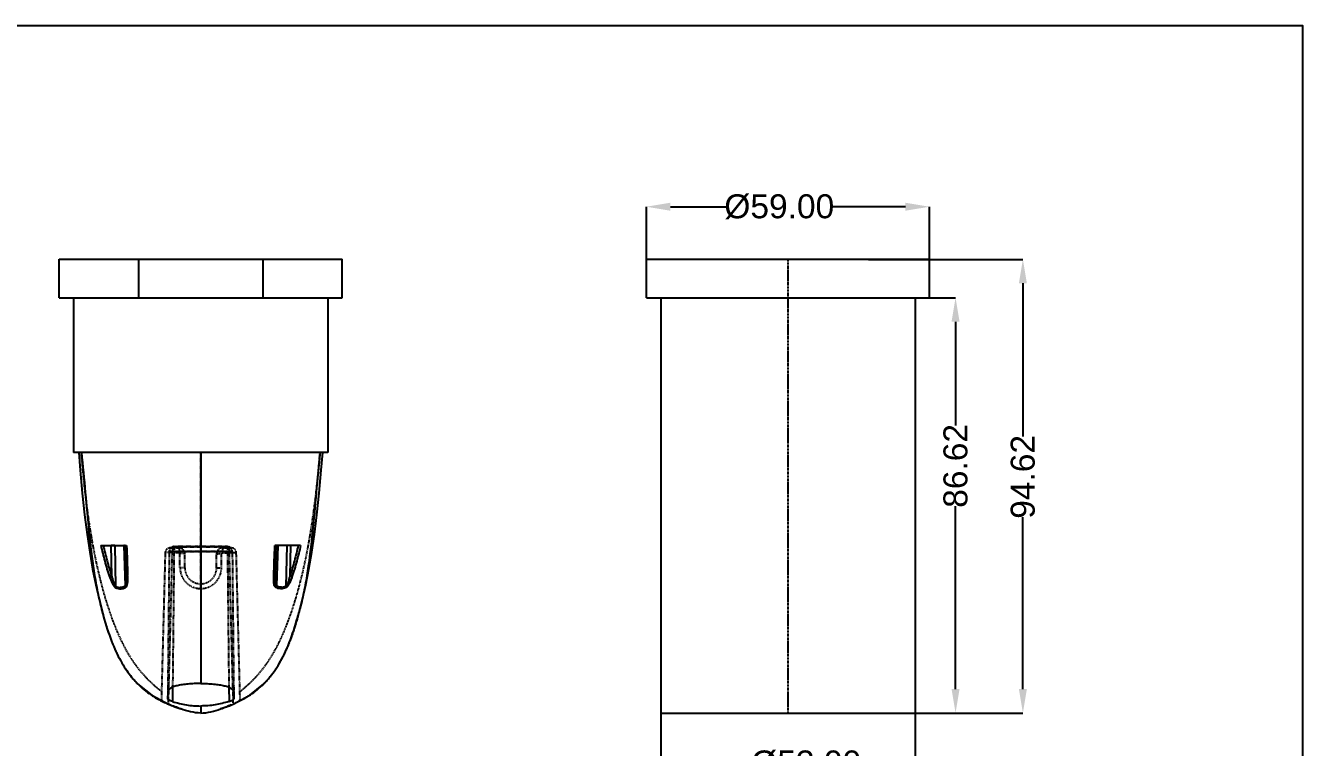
# Model space of a CAD drawing. Header units: millimetres. Extents: x 2617 to 3024, y 1470 to 1771.
# Drawn here: x 2757.8 to 3024, y 1620.3 to 1770.8 of the extents above; entities that cross this region are included whole.
import ezdxf

# ---------------------------------------------------------------- set-up
doc = ezdxf.new("R2010")
doc.units = ezdxf.units.MM
doc.linetypes.add('CENTER', pattern=[0.6, 0.375, -0.075, 0.075, -0.075])
doc.linetypes.add('HIDDEN', pattern=[0.2, 0.1, -0.1])
doc.layers.add('DEFAULT_2', color=8, linetype='HIDDEN')
doc.styles.get("Standard").update_dxf_attribs({"font": 'arial.ttf'})
doc.dimstyles.get("Standard").update_dxf_attribs({"dimtxt": 0.18, "dimasz": 0.18, "dimexe": 0.18, "dimexo": 0.0625, "dimgap": 0.09, "dimtad": 0, "dimtih": 1, "dimtoh": 1, "dimzin": 0, "dimdsep": 46, "dimtxsty": 'Standard', "dimcen": 0.09, "dimadec": 0, "dimazin": 0, "dimtfac": 1, "dimtofl": 0, "dimtmove": 0, "dimatfit": 3, "dimfxl": 0, "dimtolj": 1, "dimtzin": 0, "dimarcsym": 0})

# ---------------------------------------------------------------- blocks, each defined once
blk = doc.blocks.new('*D24')
at = {"color": 4, "lineweight": -2, "transparency": 16777216}
for p, q in [((2890.2, 1640.23), (2890.2, 1617.03)), ((2943.2, 1640.23), (2943.2, 1617.03)), ((2895.2, 1617.03), (2909.37, 1617.03)), ((2938.2, 1617.03), (2931.66, 1617.03))]:
    blk.add_line(p, q, dxfattribs=at)
at = {"color": 4, "transparency": 16777216}
for points in [[(2895.2, 1617.86), (2895.2, 1616.2), (2890.2, 1617.03)], [(2938.2, 1617.86), (2938.2, 1616.2), (2943.2, 1617.03)]]:
    blk.add_solid(points, dxfattribs=at)
at = {"layer": 'Defpoints', "color": 0, "transparency": 16777216}
for p in [(2890.2, 1640.23), (2943.2, 1640.23), (2890.2, 1617.03)]:
    blk.add_point(p, dxfattribs=at)
at = {"color": 6, "transparency": 16777216, "insert": (2920.51, 1617.03), "char_height": 5, "attachment_point": 5}
blk.add_mtext('\\A1;%%c53.00', dxfattribs=at)
blk = doc.blocks.new('*D25')
at = {"color": 4, "lineweight": -2, "transparency": 16777216}
for p, q in [((2929.45, 1714.06), (2951.65, 1714.06)), ((2951.65, 1709.06), (2951.65, 1687.4)), ((2951.65, 1632.44), (2951.65, 1670.57)), ((2929.45, 1627.44), (2951.65, 1627.44))]:
    blk.add_line(p, q, dxfattribs=at)
at = {"color": 4, "transparency": 16777216}
for points in [[(2950.81, 1709.06), (2952.48, 1709.06), (2951.65, 1714.06)], [(2950.81, 1632.44), (2952.48, 1632.44), (2951.65, 1627.44)]]:
    blk.add_solid(points, dxfattribs=at)
at = {"layer": 'Defpoints', "color": 0, "transparency": 16777216}
for p in [(2929.45, 1714.06), (2951.65, 1714.06), (2929.45, 1627.44)]:
    blk.add_point(p, dxfattribs=at)
at = {"color": 6, "transparency": 16777216, "insert": (2951.65, 1678.98), "char_height": 5, "attachment_point": 5, "rotation": 90}
blk.add_mtext('\\A1;86.62', dxfattribs=at)
blk = doc.blocks.new('*D26')
at = {"color": 4, "lineweight": -2, "transparency": 16777216}
for p, q in [((2933.53, 1722.06), (2965.68, 1722.06)), ((2965.68, 1717.06), (2965.68, 1685.1)), ((2965.68, 1632.44), (2965.68, 1668.28)), ((2929.45, 1627.44), (2965.68, 1627.44))]:
    blk.add_line(p, q, dxfattribs=at)
at = {"color": 4, "transparency": 16777216}
for points in [[(2964.85, 1717.06), (2966.51, 1717.06), (2965.68, 1722.06)], [(2964.85, 1632.44), (2966.51, 1632.44), (2965.68, 1627.44)]]:
    blk.add_solid(points, dxfattribs=at)
at = {"layer": 'Defpoints', "color": 0, "transparency": 16777216}
for p in [(2933.53, 1722.06), (2929.45, 1627.44), (2965.68, 1627.44)]:
    blk.add_point(p, dxfattribs=at)
at = {"color": 6, "transparency": 16777216, "insert": (2965.68, 1676.69), "char_height": 5, "attachment_point": 5, "rotation": 90}
blk.add_mtext('\\A1;94.62', dxfattribs=at)
blk = doc.blocks.new('*D27')
at = {"color": 4, "lineweight": -2, "transparency": 16777216}
for p, q in [((2887.2, 1718.06), (2887.2, 1733.03)), ((2892.2, 1733.03), (2903.75, 1733.03)), ((2941.2, 1733.03), (2926.05, 1733.03)), ((2946.2, 1718.06), (2946.2, 1733.03))]:
    blk.add_line(p, q, dxfattribs=at)
at = {"color": 4, "transparency": 16777216}
for points in [[(2892.2, 1733.87), (2892.2, 1732.2), (2887.2, 1733.03)], [(2941.2, 1733.87), (2941.2, 1732.2), (2946.2, 1733.03)]]:
    blk.add_solid(points, dxfattribs=at)
at = {"layer": 'Defpoints', "color": 0, "transparency": 16777216}
for p in [(2887.2, 1733.03), (2887.2, 1718.06), (2946.2, 1718.06)]:
    blk.add_point(p, dxfattribs=at)
at = {"color": 6, "transparency": 16777216, "insert": (2914.9, 1733.03), "char_height": 5, "attachment_point": 5}
blk.add_mtext('\\A1;%%c59.00', dxfattribs=at)

msp = doc.modelspace()

# ---------------------------------------------------------------- linework, layer by layer
at = {"color": 7, "linetype": 'Continuous'}
for p, q in [((2764.8, 1714.062), (2764.8, 1722.062)), ((2764.801, 1722.062), (2823.8, 1722.062)), ((2781.339, 1722.062), (2781.339, 1714.062)), ((2807.262, 1722.062), (2807.262, 1714.062)), ((2823.8, 1714.062), (2823.8, 1722.062)), ((2887.2, 1714.062), (2887.2, 1722.062)), ((2887.2, 1722.062), (2946.199, 1722.062)), ((2946.2, 1714.062), (2946.2, 1722.062)), ((2764.801, 1714.062), (2823.799, 1714.062)), ((2767.8, 1714.062), (2767.8, 1681.782)), ((2820.8, 1714.062), (2820.8, 1681.782)), ((2887.201, 1714.062), (2946.199, 1714.062)), ((2890.2, 1714.062), (2890.2, 1627.438)), ((2943.2, 1714.062), (2943.2, 1627.438)), ((2820.8, 1681.782), (2767.8, 1681.782)), ((2794.3, 1681.782), (2794.3, 1633.589)), ((2775.405, 1662.365), (2775.558, 1662.364)), ((2775.558, 1662.364), (2776.354, 1662.36)), ((2775.567, 1662.374), (2775.718, 1656.084)), ((2776.354, 1662.36), (2776.499, 1662.359)), ((2776.362, 1662.372), (2776.566, 1653.821)), ((2778.225, 1662.352), (2778.562, 1662.351)), ((2778.239, 1662.363), (2778.533, 1653.931)), ((2778.562, 1662.351), (2778.854, 1662.35)), ((2778.791, 1656.102), (2778.572, 1662.352)), ((2810.039, 1662.351), (2809.746, 1662.35)), ((2809.81, 1656.102), (2810.029, 1662.352)), ((2810.376, 1662.352), (2810.039, 1662.351)), ((2810.362, 1662.363), (2810.067, 1653.931)), ((2812.239, 1662.372), (2812.034, 1653.821)), ((2812.246, 1662.36), (2812.102, 1662.359)), ((2813.042, 1662.364), (2812.246, 1662.36)), ((2813.033, 1662.374), (2812.883, 1656.084)), ((2813.196, 1662.365), (2813.042, 1662.364)), ((2779.08, 1655.82), (2779.07, 1656.109)), ((2809.52, 1655.82), (2809.531, 1656.109)), ((2774.042, 1647.541), (2774.064, 1647.463)), ((2814.557, 1647.536), (2814.535, 1647.459)), ((2779.633, 1635.253), (2779.883, 1634.94)), ((2779.833, 1635.002), (2779.883, 1634.94)), ((2808.719, 1634.941), (2808.789, 1635.027)), ((2787.42, 1631.747), (2787.405, 1630.382)), ((2788.436, 1632.828), (2788.404, 1629.832)), ((2800.165, 1632.828), (2800.196, 1629.832)), ((2801.181, 1631.747), (2801.196, 1630.382)), ((2794.3, 1628.898), (2794.3, 1627.438))]:
    msp.add_line(p, q, dxfattribs=at)
at = {"color": 1, "linetype": 'CENTER', "ltscale": 1.077565}
msp.add_line((2916.7, 1722.062), (2916.7, 1627.438), dxfattribs=at)
msp.add_line((2890.2, 1627.438), (2943.2, 1627.438))
msp.add_lwpolyline([(2617.107, 1770.826), (3023.961, 1770.826), (3023.961, 1469.677), (2617.107, 1469.677)], close=True)
at = {"color": 7, "linetype": 'Continuous'}
for points in [[(2768.859, 1681.782), (2769.162, 1678.07), (2769.603, 1673.294), (2770.091, 1668.792), (2770.616, 1664.679), (2771.169, 1660.961), (2771.774, 1657.454), (2772.423, 1654.178), (2773.102, 1651.174), (2773.791, 1648.46), (2774.064, 1647.467)], [(2814.535, 1647.463), (2814.809, 1648.459), (2815.498, 1651.173), (2816.177, 1654.177), (2816.827, 1657.453), (2817.431, 1660.96), (2817.985, 1664.678), (2818.51, 1668.792), (2818.998, 1673.294), (2819.438, 1678.07), (2819.742, 1681.782)], [(2774.063, 1647.467), (2774.188, 1647.026), (2774.397, 1646.315), (2774.608, 1645.623), (2774.822, 1644.951), (2775.038, 1644.298), (2775.256, 1643.664), (2775.478, 1643.049), (2775.703, 1642.452), (2775.932, 1641.873), (2776.164, 1641.312), (2776.399, 1640.769), (2776.637, 1640.244), (2776.878, 1639.737), (2777.121, 1639.248), (2777.366, 1638.777), (2777.613, 1638.323), (2777.862, 1637.886), (2778.112, 1637.465), (2778.362, 1637.061), (2778.613, 1636.672), (2778.866, 1636.297), (2779.121, 1635.936), (2779.377, 1635.588), (2779.633, 1635.253)], [(2808.789, 1635.027), (2809.059, 1635.371), (2809.331, 1635.732), (2809.603, 1636.109), (2809.874, 1636.503), (2810.144, 1636.912), (2810.412, 1637.339), (2810.68, 1637.785), (2810.947, 1638.25), (2811.211, 1638.733), (2811.474, 1639.236), (2811.733, 1639.759), (2811.991, 1640.302), (2812.244, 1640.866), (2812.495, 1641.45), (2812.741, 1642.054), (2812.984, 1642.678), (2813.223, 1643.323), (2813.458, 1643.989), (2813.69, 1644.677), (2813.918, 1645.386), (2814.144, 1646.118), (2814.368, 1646.874), (2814.535, 1647.459)], [(2779.886, 1634.942), (2781.126, 1633.557), (2784.088, 1631.129), (2787.697, 1629.216)], [(2800.904, 1629.216), (2804.514, 1631.13), (2807.477, 1633.559), (2808.715, 1634.944)]]:
    msp.add_lwpolyline(points, dxfattribs=at)
for centre, radius, start, end in [((5269.483, 1745.237), 2492.008, 181.906078, 182.049648), ((319.117, 1745.237), 2492.008, 357.950352, 358.093922), ((2844.687, 1667.181), 73.324, 194.1725, 194.3475), ((2841.15, 1666.265), 69.671, 194.33854, 195.58977), ((2747.467, 1666.26), 69.654, 344.40627, 345.66246), ((2743.922, 1667.178), 73.316, 345.65343, 345.8276), ((2794.672, 1646.977), 19.069, 219.14311, 220.50471), ((2794.371, 1646.719), 18.672, 220.50491, 223.21427), ((2794.23, 1646.719), 18.672, 316.78367, 319.4944), ((2793.927, 1646.978), 19.07, 319.49462, 320.86225), ((2794.209, 1646.569), 18.451, 223.21626, 225.1138), ((2794.286, 1646.654), 18.566, 225.13159, 236.14621), ((2794.315, 1646.654), 18.566, 303.85996, 314.87519), ((2794.391, 1646.569), 18.452, 314.89294, 316.78166), ((2794.801, 1647.374), 19.451, 236.06843, 237.08228), ((2798.083, 1653.958), 26.812, 245.62955, 246.58751), ((2799.103, 1656.318), 29.383, 246.59018, 247.64544), ((2789.497, 1656.318), 29.383, 292.35461, 293.40956), ((2790.518, 1653.958), 26.812, 293.41222, 294.37048), ((2793.8, 1647.373), 19.45, 302.92304, 303.93768)]:
    msp.add_arc(centre, radius, start, end, dxfattribs=at)
for points, knots in [([(2769.418, 1681.782), (2769.72, 1678.995), (2770.237, 1673.456), (2770.964, 1665.209), (2771.762, 1658.436), (2772.684, 1653.127), (2773.268, 1650.518), (2773.594, 1649.228)], [0, 0, 0, 0, 0.2559652, 0.5080426, 0.7560114, 0.8784716, 1, 1, 1, 1]), ([(2819.182, 1681.782), (2818.881, 1678.995), (2818.363, 1673.455), (2817.636, 1665.209), (2816.838, 1658.435), (2815.916, 1653.126), (2815.332, 1650.517), (2815.006, 1649.227)], [0, 0, 0, 0, 0.2559663, 0.5080446, 0.7560132, 0.8784727, 1, 1, 1, 1]), ([(2773.476, 1662.378), (2773.547, 1662.378), (2773.851, 1662.375), (2774.155, 1662.373), (2774.388, 1662.371)], [0, 0, 0, 0, 0.2331261, 1, 1, 1, 1]), ([(2773.476, 1662.378), (2773.727, 1661.279), (2774.256, 1659.089), (2774.901, 1656.928), (2775.276, 1655.868)], [0, 0, 0, 0, 0.5007232, 1, 1, 1, 1]), ([(2773.995, 1662.376), (2774.236, 1661.314), (2774.744, 1659.199), (2775.36, 1657.11), (2775.718, 1656.084)], [0, 0, 0, 0, 0.5005999, 1, 1, 1, 1]), ([(2774.388, 1662.371), (2774.468, 1662.371), (2774.807, 1662.368), (2775.146, 1662.366), (2775.405, 1662.365)], [0, 0, 0, 0, 0.2359079, 1, 1, 1, 1]), ([(2776.499, 1662.359), (2776.634, 1662.359), (2777.21, 1662.356), (2777.785, 1662.354), (2778.225, 1662.352)], [0, 0, 0, 0, 0.2351612, 1, 1, 1, 1]), ([(2812.102, 1662.359), (2811.966, 1662.359), (2811.391, 1662.356), (2810.816, 1662.354), (2810.376, 1662.352)], [0, 0, 0, 0, 0.2351612, 1, 1, 1, 1]), ([(2814.606, 1662.376), (2814.365, 1661.314), (2813.856, 1659.199), (2813.24, 1657.11), (2812.883, 1656.084)], [0, 0, 0, 0, 0.5005999, 1, 1, 1, 1]), ([(2814.212, 1662.371), (2814.132, 1662.371), (2813.794, 1662.368), (2813.455, 1662.366), (2813.196, 1662.365)], [0, 0, 0, 0, 0.2359079, 1, 1, 1, 1]), ([(2815.125, 1662.378), (2814.873, 1661.279), (2814.344, 1659.089), (2813.699, 1656.928), (2813.324, 1655.868)], [0, 0, 0, 0, 0.5007232, 1, 1, 1, 1]), ([(2815.125, 1662.378), (2815.054, 1662.378), (2814.75, 1662.375), (2814.446, 1662.373), (2814.212, 1662.371)], [0, 0, 0, 0, 0.2331261, 1, 1, 1, 1]), ([(2775.276, 1655.868), (2775.332, 1655.905), (2775.479, 1655.981), (2775.628, 1656.047), (2775.718, 1656.084)], [0, 0, 0, 0, 0.4117963, 1, 1, 1, 1]), ([(2775.276, 1655.868), (2775.358, 1655.638), (2775.528, 1655.186), (2775.77, 1654.636), (2775.989, 1654.222), (2776.164, 1653.94), (2776.348, 1653.704), (2776.495, 1653.579), (2776.573, 1653.546)], [0, 0, 0, 0, 0.2708432, 0.5372629, 0.6668606, 0.7913474, 0.9057301, 1, 1, 1, 1]), ([(2775.718, 1656.084), (2775.767, 1655.877), (2775.872, 1655.465), (2776.02, 1654.957), (2776.156, 1654.56), (2776.268, 1654.275), (2776.375, 1654.053), (2776.475, 1653.902), (2776.534, 1653.841), (2776.566, 1653.821)], [0, 0, 0, 0, 0.2619128, 0.5222063, 0.6509262, 0.7773679, 0.8981452, 0.9532518, 1, 1, 1, 1]), ([(2778.533, 1653.931), (2778.592, 1653.975), (2778.668, 1654.126), (2778.729, 1654.366), (2778.767, 1654.637), (2778.797, 1655.018), (2778.806, 1655.508), (2778.798, 1655.902), (2778.791, 1656.102)], [0, 0, 0, 0, 0.0988288, 0.21471, 0.3385365, 0.4667189, 0.7304565, 1, 1, 1, 1]), ([(2778.636, 1653.617), (2778.776, 1653.682), (2778.912, 1653.927), (2779.001, 1654.253), (2779.065, 1654.649), (2779.094, 1655.174), (2779.088, 1655.601), (2779.08, 1655.82)], [0, 0, 0, 0, 0.2000785, 0.3193724, 0.4466481, 0.7167175, 1, 1, 1, 1]), ([(2779.08, 1655.82), (2779.039, 1655.836), (2778.963, 1655.872), (2778.849, 1655.953), (2778.793, 1656.044), (2778.791, 1656.102)], [0, 0, 0, 0, 0.3195416, 0.5889107, 1, 1, 1, 1]), ([(2809.965, 1653.617), (2809.825, 1653.682), (2809.688, 1653.927), (2809.6, 1654.253), (2809.535, 1654.649), (2809.507, 1655.174), (2809.512, 1655.601), (2809.52, 1655.82)], [0, 0, 0, 0, 0.2000785, 0.3193724, 0.4466481, 0.7167175, 1, 1, 1, 1]), ([(2809.52, 1655.82), (2809.562, 1655.836), (2809.637, 1655.872), (2809.752, 1655.953), (2809.808, 1656.044), (2809.81, 1656.102)], [0, 0, 0, 0, 0.3195416, 0.5889107, 1, 1, 1, 1]), ([(2810.067, 1653.931), (2810.008, 1653.975), (2809.932, 1654.126), (2809.872, 1654.366), (2809.834, 1654.637), (2809.804, 1655.018), (2809.794, 1655.508), (2809.803, 1655.902), (2809.81, 1656.102)], [0, 0, 0, 0, 0.0988288, 0.21471, 0.3385365, 0.4667189, 0.7304565, 1, 1, 1, 1]), ([(2813.324, 1655.868), (2813.243, 1655.638), (2813.073, 1655.186), (2812.831, 1654.636), (2812.612, 1654.222), (2812.437, 1653.94), (2812.253, 1653.704), (2812.105, 1653.579), (2812.027, 1653.546)], [0, 0, 0, 0, 0.2708432, 0.5372629, 0.6668606, 0.7913474, 0.9057301, 1, 1, 1, 1]), ([(2812.883, 1656.084), (2812.833, 1655.877), (2812.729, 1655.465), (2812.581, 1654.957), (2812.445, 1654.56), (2812.333, 1654.275), (2812.226, 1654.053), (2812.125, 1653.902), (2812.067, 1653.841), (2812.034, 1653.821)], [0, 0, 0, 0, 0.2619128, 0.5222063, 0.6509262, 0.7773679, 0.8981452, 0.9532518, 1, 1, 1, 1]), ([(2813.324, 1655.868), (2813.268, 1655.905), (2813.122, 1655.981), (2812.972, 1656.047), (2812.883, 1656.084)], [0, 0, 0, 0, 0.4117963, 1, 1, 1, 1]), ([(2776.573, 1653.546), (2776.57, 1653.568), (2776.559, 1653.659), (2776.559, 1653.752), (2776.566, 1653.821)], [0, 0, 0, 0, 0.2457898, 1, 1, 1, 1]), ([(2776.566, 1653.821), (2776.725, 1653.755), (2777.053, 1653.658), (2777.733, 1653.627), (2778.231, 1653.781), (2778.533, 1653.931)], [0, 0, 0, 0, 0.2546239, 0.5006851, 1, 1, 1, 1]), ([(2776.573, 1653.546), (2776.739, 1653.475), (2777.081, 1653.37), (2777.792, 1653.322), (2778.316, 1653.469), (2778.636, 1653.617)], [0, 0, 0, 0, 0.2550477, 0.5015696, 1, 1, 1, 1]), ([(2812.027, 1653.546), (2811.862, 1653.475), (2811.519, 1653.37), (2810.809, 1653.322), (2810.284, 1653.469), (2809.965, 1653.617)], [0, 0, 0, 0, 0.2550477, 0.5015696, 1, 1, 1, 1]), ([(2812.034, 1653.821), (2811.876, 1653.755), (2811.548, 1653.658), (2810.867, 1653.627), (2810.369, 1653.781), (2810.067, 1653.931)], [0, 0, 0, 0, 0.2546239, 0.5006851, 1, 1, 1, 1]), ([(2812.027, 1653.546), (2812.031, 1653.568), (2812.042, 1653.659), (2812.041, 1653.752), (2812.034, 1653.821)], [0, 0, 0, 0, 0.2457898, 1, 1, 1, 1]), ([(2794.3, 1633.589), (2793.845, 1633.589), (2792.952, 1633.571), (2791.659, 1633.491), (2790.473, 1633.357), (2789.439, 1633.167), (2788.593, 1632.919), (2788.027, 1632.645), (2787.706, 1632.384), (2787.543, 1632.185), (2787.443, 1631.971), (2787.42, 1631.82), (2787.42, 1631.747)], [0, 0, 0, 0, 0.1818502, 0.3564801, 0.5171841, 0.6582942, 0.7758842, 0.8687108, 0.9066899, 0.9401473, 0.9705965, 1, 1, 1, 1]), ([(2794.3, 1633.589), (2794.756, 1633.589), (2795.648, 1633.571), (2796.942, 1633.491), (2798.128, 1633.357), (2799.162, 1633.167), (2800.008, 1632.919), (2800.574, 1632.645), (2800.894, 1632.384), (2801.057, 1632.185), (2801.158, 1631.971), (2801.18, 1631.82), (2801.181, 1631.747)], [0, 0, 0, 0, 0.1818502, 0.3564801, 0.5171841, 0.6582942, 0.7758842, 0.8687108, 0.9066899, 0.9401473, 0.9705965, 1, 1, 1, 1]), ([(2784.231, 1631.046), (2784.451, 1630.904), (2785.35, 1630.346), (2786.294, 1629.863), (2787.019, 1629.535)], [0, 0, 0, 0, 0.247847, 1, 1, 1, 1]), ([(2788.404, 1629.832), (2788.274, 1629.871), (2788.034, 1629.957), (2787.725, 1630.1), (2787.523, 1630.224), (2787.428, 1630.318), (2787.405, 1630.363), (2787.405, 1630.382)], [0, 0, 0, 0, 0.3502547, 0.6547522, 0.8779708, 0.9513881, 1, 1, 1, 1]), ([(2790.146, 1628.304), (2789.733, 1628.444), (2788.911, 1628.733), (2788.098, 1629.047), (2787.697, 1629.216)], [0, 0, 0, 0, 0.5000097, 1, 1, 1, 1]), ([(2787.928, 1629.143), (2788.11, 1629.068), (2788.844, 1628.774), (2789.586, 1628.502), (2790.146, 1628.304)], [0, 0, 0, 0, 0.2493386, 1, 1, 1, 1]), ([(2788.404, 1629.832), (2789.359, 1629.541), (2791.305, 1629.072), (2793.303, 1628.898), (2794.3, 1628.898)], [0, 0, 0, 0, 0.500073, 1, 1, 1, 1]), ([(2800.196, 1629.832), (2799.242, 1629.541), (2797.296, 1629.072), (2795.298, 1628.898), (2794.3, 1628.898)], [0, 0, 0, 0, 0.500073, 1, 1, 1, 1]), ([(2798.455, 1628.304), (2798.867, 1628.444), (2799.689, 1628.733), (2800.503, 1629.047), (2800.904, 1629.216)], [0, 0, 0, 0, 0.5000097, 1, 1, 1, 1]), ([(2800.673, 1629.143), (2800.491, 1629.068), (2799.757, 1628.774), (2799.014, 1628.502), (2798.455, 1628.304)], [0, 0, 0, 0, 0.2493382, 1, 1, 1, 1]), ([(2800.196, 1629.832), (2800.327, 1629.871), (2800.567, 1629.957), (2800.876, 1630.1), (2801.078, 1630.224), (2801.173, 1630.318), (2801.196, 1630.363), (2801.196, 1630.382)], [0, 0, 0, 0, 0.3502547, 0.6547522, 0.8779708, 0.9513881, 1, 1, 1, 1]), ([(2804.371, 1631.047), (2804.151, 1630.904), (2803.251, 1630.347), (2802.307, 1629.863), (2801.581, 1629.535)], [0, 0, 0, 0, 0.247845, 1, 1, 1, 1]), ([(2794.3, 1627.438), (2793.591, 1627.438), (2792.171, 1627.642), (2790.818, 1628.075), (2790.146, 1628.304)], [0, 0, 0, 0, 0.4996013, 1, 1, 1, 1]), ([(2794.3, 1627.438), (2795.01, 1627.438), (2796.43, 1627.642), (2797.783, 1628.075), (2798.455, 1628.304)], [0, 0, 0, 0, 0.4996013, 1, 1, 1, 1])]:
    msp.add_open_spline(points, degree=3, knots=knots, dxfattribs=at)
for points in [[(2778.636, 1653.617), (2778.588, 1653.716), (2778.553, 1653.823), (2778.533, 1653.931)], [(2809.965, 1653.617), (2810.013, 1653.716), (2810.048, 1653.823), (2810.067, 1653.931)]]:
    msp.add_open_spline(points, degree=3, dxfattribs=at)
at = {"layer": 'DEFAULT_2', "color": 8, "linetype": 'HIDDEN'}
for p, q in [((2794.3, 1653.393), (2794.3, 1681.782)), ((2773.995, 1662.376), (2775.567, 1662.374)), ((2776.362, 1662.372), (2778.239, 1662.363)), ((2778.572, 1662.359), (2778.572, 1662.352)), ((2787.727, 1661.145), (2787.42, 1631.747)), ((2787.727, 1661.131), (2787.727, 1661.145)), ((2787.893, 1661.871), (2789.778, 1661.872)), ((2787.893, 1661.865), (2787.893, 1661.871)), ((2789.778, 1661.863), (2788.395, 1661.863)), ((2788.395, 1661.863), (2788.395, 1660.881)), ((2788.732, 1661.148), (2788.436, 1632.828)), ((2799.868, 1662.139), (2788.732, 1662.139)), ((2788.732, 1662.139), (2788.732, 1661.148)), ((2788.732, 1661.148), (2799.868, 1661.148)), ((2789.778, 1661.872), (2789.778, 1660.881)), ((2798.823, 1661.872), (2798.823, 1660.881)), ((2800.708, 1661.871), (2798.823, 1661.872)), ((2798.823, 1661.863), (2800.206, 1661.863)), ((2799.868, 1662.139), (2799.868, 1661.148)), ((2799.868, 1661.148), (2800.165, 1632.828)), ((2800.206, 1661.863), (2800.206, 1660.881)), ((2800.708, 1661.865), (2800.708, 1661.871)), ((2800.873, 1661.145), (2801.181, 1631.747)), ((2800.873, 1661.131), (2800.873, 1661.145)), ((2810.029, 1662.359), (2810.029, 1662.352)), ((2812.239, 1662.372), (2810.362, 1662.363)), ((2814.606, 1662.376), (2813.033, 1662.374)), ((2786.888, 1660.886), (2786.088, 1630.327)), ((2786.888, 1660.886), (2786.888, 1660.891)), ((2787.567, 1629.271), (2788.395, 1660.881)), ((2789.778, 1660.881), (2788.395, 1660.881)), ((2789.979, 1657.715), (2789.979, 1660.68)), ((2790.984, 1657.692), (2790.984, 1660.657)), ((2797.617, 1657.692), (2797.617, 1660.657)), ((2798.622, 1657.715), (2798.622, 1660.68)), ((2798.823, 1660.881), (2800.206, 1660.881)), ((2800.206, 1660.881), (2801.033, 1629.271)), ((2801.713, 1660.886), (2801.713, 1660.891)), ((2802.513, 1630.327), (2801.713, 1660.886)), ((2774.064, 1647.467), (2774.092, 1647.367)), ((2814.508, 1647.364), (2814.535, 1647.463)), ((2779.833, 1635.002), (2779.886, 1634.942)), ((2808.715, 1634.944), (2808.774, 1635.01)), ((2787.697, 1629.216), (2787.567, 1629.271)), ((2800.904, 1629.216), (2801.033, 1629.271))]:
    msp.add_line(p, q, dxfattribs=at)
for centre, radius, start, end in [((2787.893, 1660.86), 1.005, 90.06732, 178.49997), ((2788.732, 1661.134), 1.005, 89.99986, 179.39986), ((2788.732, 1661.121), 1.005, 89.99986, 179.39986), ((2789.779, 1660.667), 1.205, 359.99007, 90.03839), ((2798.822, 1660.667), 1.205, 89.96161, 180.00993), ((2799.868, 1661.134), 1.005, 0.60014, 90.00014), ((2799.868, 1661.121), 1.005, 0.60014, 90.00014), ((2800.708, 1660.86), 1.005, 1.50003, 89.93273), ((2789.778, 1660.68), 0.201, 359.9982, 89.99737), ((2798.823, 1660.68), 0.201, 90.00263, 180.0018), ((2794.301, 1657.715), 4.322, 179.99777, 0.00223), ((2794.3, 1657.702), 3.316, 180.00082, 359.99918)]:
    msp.add_arc(centre, radius, start, end, dxfattribs=at)
for centre, ratio, start_param, end_param in [((2774.685, 1662.368), 0.0031419, 0.5839524, 1.1161785), ((2776.561, 1662.359), 0.0031398, 0, 0.5837446), ((2812.04, 1662.359), 0.0031398, 2.5578481, 3.1415927), ((2813.916, 1662.368), 0.0031419, 2.0254142, 2.5576402)]:
    msp.add_ellipse(centre, major_axis=(2.011, 0), ratio=ratio, start_param=start_param, end_param=end_param, dxfattribs=at)
for points, knots in [([(2786.129, 1631.914), (2785.678, 1632.262), (2784.803, 1632.991), (2783.15, 1634.54), (2781.273, 1636.642), (2779.374, 1639.419), (2777.811, 1642.375), (2776.482, 1645.434), (2775.331, 1648.565), (2774.327, 1651.75), (2773.155, 1656.063), (2771.96, 1661.547), (2770.862, 1668.221), (2770.027, 1674.975), (2769.612, 1679.507), (2769.433, 1681.782)], [0, 0, 0, 0, 0.0317042, 0.0632488, 0.1258719, 0.1879838, 0.2497926, 0.3115197, 0.3732859, 0.4351578, 0.4971739, 0.6217116, 0.7470188, 0.8731203, 1, 1, 1, 1]), ([(2802.471, 1631.914), (2802.923, 1632.262), (2803.798, 1632.991), (2805.45, 1634.54), (2807.328, 1636.642), (2809.226, 1639.419), (2810.789, 1642.375), (2812.118, 1645.434), (2813.269, 1648.565), (2814.274, 1651.75), (2815.446, 1656.063), (2816.641, 1661.547), (2817.739, 1668.221), (2818.574, 1674.975), (2818.988, 1679.507), (2819.168, 1681.782)], [0, 0, 0, 0, 0.0317042, 0.0632488, 0.1258718, 0.1879837, 0.2497925, 0.3115197, 0.3732859, 0.4351578, 0.4971739, 0.6217116, 0.7470188, 0.8731203, 1, 1, 1, 1]), ([(2773.476, 1662.378), (2773.505, 1662.378), (2773.678, 1662.377), (2773.85, 1662.377), (2773.995, 1662.376)], [0, 0, 0, 0, 0.1665453, 1, 1, 1, 1]), ([(2778.572, 1662.352), (2778.572, 1662.351), (2778.582, 1662.354), (2778.592, 1662.35), (2778.616, 1662.352), (2778.647, 1662.351), (2778.687, 1662.351), (2778.757, 1662.35), (2778.814, 1662.35), (2778.854, 1662.35)], [0, 0, 0, 0, 0.0161234, 0.0643328, 0.1444864, 0.2560951, 0.3985219, 0.5708677, 1, 1, 1, 1]), ([(2787.727, 1661.145), (2787.727, 1661.147), (2787.737, 1661.146), (2787.748, 1661.148), (2787.774, 1661.148), (2787.807, 1661.15), (2787.849, 1661.15), (2787.921, 1661.151), (2788.031, 1661.152), (2788.181, 1661.152), (2788.353, 1661.151), (2788.539, 1661.15), (2788.667, 1661.149), (2788.732, 1661.148)], [0, 0, 0, 0, 0.0049954, 0.0194431, 0.0433153, 0.0763814, 0.1183425, 0.1687832, 0.2931146, 0.4446048, 0.6174358, 0.8049689, 1, 1, 1, 1]), ([(2800.873, 1661.131), (2800.873, 1661.13), (2800.869, 1661.131), (2800.865, 1661.13), (2800.854, 1661.13), (2800.833, 1661.129), (2800.797, 1661.128), (2800.742, 1661.127), (2800.671, 1661.126), (2800.585, 1661.125), (2800.484, 1661.124), (2800.32, 1661.123), (2800.079, 1661.121), (2799.748, 1661.12), (2799.365, 1661.118), (2798.933, 1661.116), (2798.457, 1661.115), (2797.746, 1661.113), (2796.784, 1661.112), (2795.566, 1661.111), (2794.3, 1661.11), (2793.034, 1661.111), (2791.817, 1661.112), (2790.855, 1661.113), (2790.144, 1661.115), (2789.667, 1661.116), (2789.236, 1661.118), (2788.853, 1661.12), (2788.522, 1661.121), (2788.281, 1661.123), (2788.116, 1661.124), (2788.015, 1661.125), (2787.929, 1661.126), (2787.859, 1661.127), (2787.804, 1661.128), (2787.767, 1661.129), (2787.747, 1661.13), (2787.736, 1661.13), (2787.731, 1661.131), (2787.727, 1661.13), (2787.727, 1661.131)], [0, 0, 0, 0, 0.0001556, 0.0006091, 0.0013626, 0.002416, 0.0054208, 0.0096173, 0.0149944, 0.0215402, 0.0292386, 0.0380707, 0.0590499, 0.0842755, 0.1135044, 0.1464555, 0.1828115, 0.2222222, 0.3086633, 0.4024575, 0.5, 0.5975425, 0.6913367, 0.7777778, 0.8171884, 0.8535445, 0.8864956, 0.9157245, 0.9409501, 0.9619293, 0.9707614, 0.9784598, 0.9850056, 0.9903827, 0.9945792, 0.997584, 0.9986374, 0.9993909, 0.9998444, 1, 1, 1, 1]), ([(2788.395, 1661.863), (2788.331, 1661.863), (2788.238, 1661.863), (2788.119, 1661.863), (2788.044, 1661.863), (2787.983, 1661.864), (2787.94, 1661.864), (2787.916, 1661.864), (2787.903, 1661.864), (2787.898, 1661.865), (2787.893, 1661.864), (2787.893, 1661.865)], [0, 0, 0, 0, 0.3826894, 0.5555908, 0.707133, 0.8314939, 0.923889, 0.9569419, 0.9807823, 0.9951739, 1, 1, 1, 1]), ([(2788.732, 1662.126), (2788.732, 1662.125), (2788.736, 1662.125), (2788.74, 1662.124), (2788.749, 1662.124), (2788.766, 1662.124), (2788.797, 1662.123), (2788.844, 1662.122), (2788.903, 1662.121), (2788.976, 1662.12), (2789.062, 1662.12), (2789.201, 1662.119), (2789.405, 1662.117), (2789.685, 1662.116), (2790.01, 1662.114), (2790.376, 1662.113), (2790.779, 1662.112), (2791.381, 1662.111), (2792.197, 1662.109), (2793.228, 1662.108), (2794.3, 1662.108), (2795.373, 1662.108), (2796.404, 1662.109), (2797.219, 1662.111), (2797.821, 1662.112), (2798.225, 1662.113), (2798.591, 1662.114), (2798.915, 1662.116), (2799.195, 1662.117), (2799.4, 1662.119), (2799.539, 1662.12), (2799.624, 1662.12), (2799.697, 1662.121), (2799.757, 1662.122), (2799.804, 1662.123), (2799.835, 1662.124), (2799.852, 1662.124), (2799.861, 1662.124), (2799.865, 1662.125), (2799.868, 1662.125), (2799.868, 1662.126)], [0, 0, 0, 0, 0.0001556, 0.0006091, 0.0013626, 0.002416, 0.0054207, 0.0096173, 0.0149945, 0.0215401, 0.0292387, 0.0380706, 0.05905, 0.0842754, 0.1135042, 0.1464555, 0.1828116, 0.222222, 0.3086633, 0.4024573, 0.5, 0.5975427, 0.6913367, 0.777778, 0.8171884, 0.8535445, 0.8864958, 0.9157246, 0.94095, 0.9619294, 0.9707613, 0.9784599, 0.9850055, 0.9903827, 0.9945793, 0.997584, 0.9986374, 0.9993909, 0.9998444, 1, 1, 1, 1]), ([(2800.873, 1661.145), (2800.873, 1661.147), (2800.863, 1661.146), (2800.852, 1661.148), (2800.826, 1661.148), (2800.794, 1661.15), (2800.752, 1661.15), (2800.679, 1661.151), (2800.57, 1661.152), (2800.42, 1661.152), (2800.248, 1661.151), (2800.062, 1661.15), (2799.934, 1661.149), (2799.868, 1661.148)], [0, 0, 0, 0, 0.0049954, 0.0194431, 0.0433153, 0.0763814, 0.1183425, 0.1687832, 0.2931146, 0.4446048, 0.6174358, 0.8049689, 1, 1, 1, 1]), ([(2800.206, 1661.863), (2800.27, 1661.863), (2800.363, 1661.863), (2800.481, 1661.863), (2800.556, 1661.863), (2800.618, 1661.864), (2800.66, 1661.864), (2800.685, 1661.864), (2800.698, 1661.864), (2800.703, 1661.865), (2800.708, 1661.864), (2800.708, 1661.865)], [0, 0, 0, 0, 0.3826894, 0.5555908, 0.707133, 0.8314939, 0.923889, 0.9569419, 0.9807823, 0.9951739, 1, 1, 1, 1]), ([(2810.029, 1662.352), (2810.029, 1662.351), (2810.019, 1662.354), (2810.009, 1662.35), (2809.984, 1662.352), (2809.954, 1662.351), (2809.913, 1662.351), (2809.843, 1662.35), (2809.787, 1662.35), (2809.746, 1662.35)], [0, 0, 0, 0, 0.0161234, 0.0643328, 0.1444864, 0.2560951, 0.3985219, 0.5708677, 1, 1, 1, 1]), ([(2815.125, 1662.378), (2815.096, 1662.378), (2814.923, 1662.377), (2814.75, 1662.377), (2814.606, 1662.376)], [0, 0, 0, 0, 0.1665453, 1, 1, 1, 1]), ([(2788.395, 1660.881), (2788.297, 1660.883), (2788.105, 1660.886), (2787.826, 1660.89), (2787.569, 1660.892), (2787.343, 1660.894), (2787.179, 1660.894), (2787.07, 1660.893), (2787.007, 1660.893), (2786.958, 1660.891), (2786.92, 1660.891), (2786.903, 1660.887), (2786.888, 1660.888), (2786.888, 1660.886)], [0, 0, 0, 0, 0.1950148, 0.3825132, 0.5553231, 0.7067946, 0.8311196, 0.8815661, 0.9235293, 0.9566093, 0.9804949, 0.9949664, 1, 1, 1, 1]), ([(2790.984, 1660.657), (2790.984, 1660.659), (2790.974, 1660.66), (2790.963, 1660.662), (2790.937, 1660.664), (2790.905, 1660.666), (2790.862, 1660.668), (2790.79, 1660.671), (2790.68, 1660.674), (2790.53, 1660.677), (2790.358, 1660.679), (2790.172, 1660.68), (2790.044, 1660.68), (2789.979, 1660.68)], [0, 0, 0, 0, 0.005318, 0.0198703, 0.0437946, 0.0768889, 0.1188525, 0.169293, 0.2935753, 0.4449877, 0.6176938, 0.8051272, 1, 1, 1, 1]), ([(2797.617, 1660.657), (2797.617, 1660.659), (2797.626, 1660.66), (2797.638, 1660.662), (2797.664, 1660.664), (2797.696, 1660.666), (2797.738, 1660.668), (2797.811, 1660.671), (2797.92, 1660.674), (2798.071, 1660.677), (2798.242, 1660.679), (2798.428, 1660.68), (2798.556, 1660.68), (2798.622, 1660.68)], [0, 0, 0, 0, 0.005318, 0.0198703, 0.0437946, 0.0768889, 0.1188525, 0.169293, 0.2935753, 0.4449877, 0.6176938, 0.8051272, 1, 1, 1, 1]), ([(2800.206, 1660.881), (2800.304, 1660.883), (2800.496, 1660.886), (2800.775, 1660.89), (2801.032, 1660.892), (2801.257, 1660.894), (2801.421, 1660.894), (2801.53, 1660.893), (2801.594, 1660.893), (2801.642, 1660.891), (2801.681, 1660.891), (2801.698, 1660.887), (2801.713, 1660.888), (2801.713, 1660.886)], [0, 0, 0, 0, 0.1950148, 0.3825132, 0.5553231, 0.7067946, 0.8311196, 0.8815661, 0.9235293, 0.9566093, 0.9804949, 0.9949664, 1, 1, 1, 1]), ([(2790.984, 1657.692), (2790.984, 1657.694), (2790.974, 1657.695), (2790.963, 1657.697), (2790.937, 1657.699), (2790.905, 1657.701), (2790.862, 1657.703), (2790.79, 1657.706), (2790.68, 1657.709), (2790.53, 1657.712), (2790.358, 1657.714), (2790.172, 1657.715), (2790.044, 1657.715), (2789.979, 1657.715)], [0, 0, 0, 0, 0.005318, 0.0198703, 0.0437946, 0.0768889, 0.1188525, 0.169293, 0.2935753, 0.4449877, 0.6176938, 0.8051272, 1, 1, 1, 1]), ([(2797.617, 1657.692), (2797.617, 1657.694), (2797.626, 1657.695), (2797.638, 1657.697), (2797.664, 1657.699), (2797.696, 1657.701), (2797.738, 1657.703), (2797.811, 1657.706), (2797.92, 1657.709), (2798.071, 1657.712), (2798.242, 1657.714), (2798.428, 1657.715), (2798.556, 1657.715), (2798.622, 1657.715)], [0, 0, 0, 0, 0.005318, 0.0198703, 0.0437946, 0.0768889, 0.1188525, 0.169293, 0.2935753, 0.4449877, 0.6176938, 0.8051272, 1, 1, 1, 1]), ([(2774.091, 1647.367), (2774.401, 1646.268), (2775.076, 1644.088), (2776.302, 1640.891), (2777.83, 1637.813), (2779.109, 1635.898), (2779.833, 1635.002)], [0, 0, 0, 0, 0.2497196, 0.4987163, 0.7481448, 1, 1, 1, 1]), ([(2814.509, 1647.364), (2814.199, 1646.266), (2813.525, 1644.088), (2812.3, 1640.894), (2810.774, 1637.819), (2809.496, 1635.905), (2808.774, 1635.01)], [0, 0, 0, 0, 0.2497221, 0.4987215, 0.748151, 1, 1, 1, 1]), ([(2786.088, 1630.327), (2786.085, 1630.237), (2786.175, 1630.091), (2786.338, 1629.935), (2786.6, 1629.741), (2787.014, 1629.517), (2787.374, 1629.355), (2787.567, 1629.271)], [0, 0, 0, 0, 0.1441941, 0.2458843, 0.3675544, 0.662223, 1, 1, 1, 1]), ([(2802.513, 1630.327), (2802.515, 1630.237), (2802.426, 1630.091), (2802.263, 1629.935), (2802.001, 1629.741), (2801.587, 1629.517), (2801.227, 1629.355), (2801.033, 1629.271)], [0, 0, 0, 0, 0.1441941, 0.2458843, 0.3675544, 0.662223, 1, 1, 1, 1])]:
    msp.add_open_spline(points, degree=3, knots=knots, dxfattribs=at)

# ---------------------------------------------------------------- dimensions: what is measured, and where the dimension line sits
for base, p1, p2, picture, middle in [((2887.2, 1733.033), (2946.2, 1718.062), (2887.2, 1718.062), '*D27', (2914.901, 1733.033)), ((2890.2, 1617.03), (2943.2, 1640.23), (2890.2, 1640.23), '*D24', (2920.515, 1617.03))]:
    dim = msp.add_linear_dim(base=base, p1=p1, p2=p2, text='%%c<>', dimstyle='Standard', override={"dimtxt": 5, "dimasz": 5, "dimexe": 0, "dimexo": 0, "dimgap": 0, "dimtih": 0, "dimtoh": 0, "dimzin": 0, "dimcen": 0, "dimclrd": 4, "dimclre": 4, "dimclrt": 6, "dimtp": 0, "dimtm": 0, "dimtzin": 0})
    dim.commit()
    dim.dimension.update_dxf_attribs({"geometry": picture, "text_midpoint": middle, "dimtype": 160})
for base, p1, p2, picture, middle in [((2965.681, 1627.438), (2933.529, 1722.062), (2929.446, 1627.438), '*D26', (2965.681, 1676.688)), ((2951.646, 1714.062), (2929.446, 1627.438), (2929.446, 1714.062), '*D25', (2951.646, 1678.983))]:
    dim = msp.add_linear_dim(base=base, p1=p1, p2=p2, angle=90, dimstyle='Standard', override={"dimtxt": 5, "dimasz": 5, "dimexe": 0, "dimexo": 0, "dimgap": 0, "dimtih": 0, "dimtoh": 0, "dimzin": 0, "dimcen": 0, "dimclrd": 4, "dimclre": 4, "dimclrt": 6, "dimtp": 0, "dimtm": 0, "dimtzin": 0})
    dim.commit()
    dim.dimension.update_dxf_attribs({"geometry": picture, "text_midpoint": middle, "dimtype": 160})

doc.saveas('drawing.dxf')
